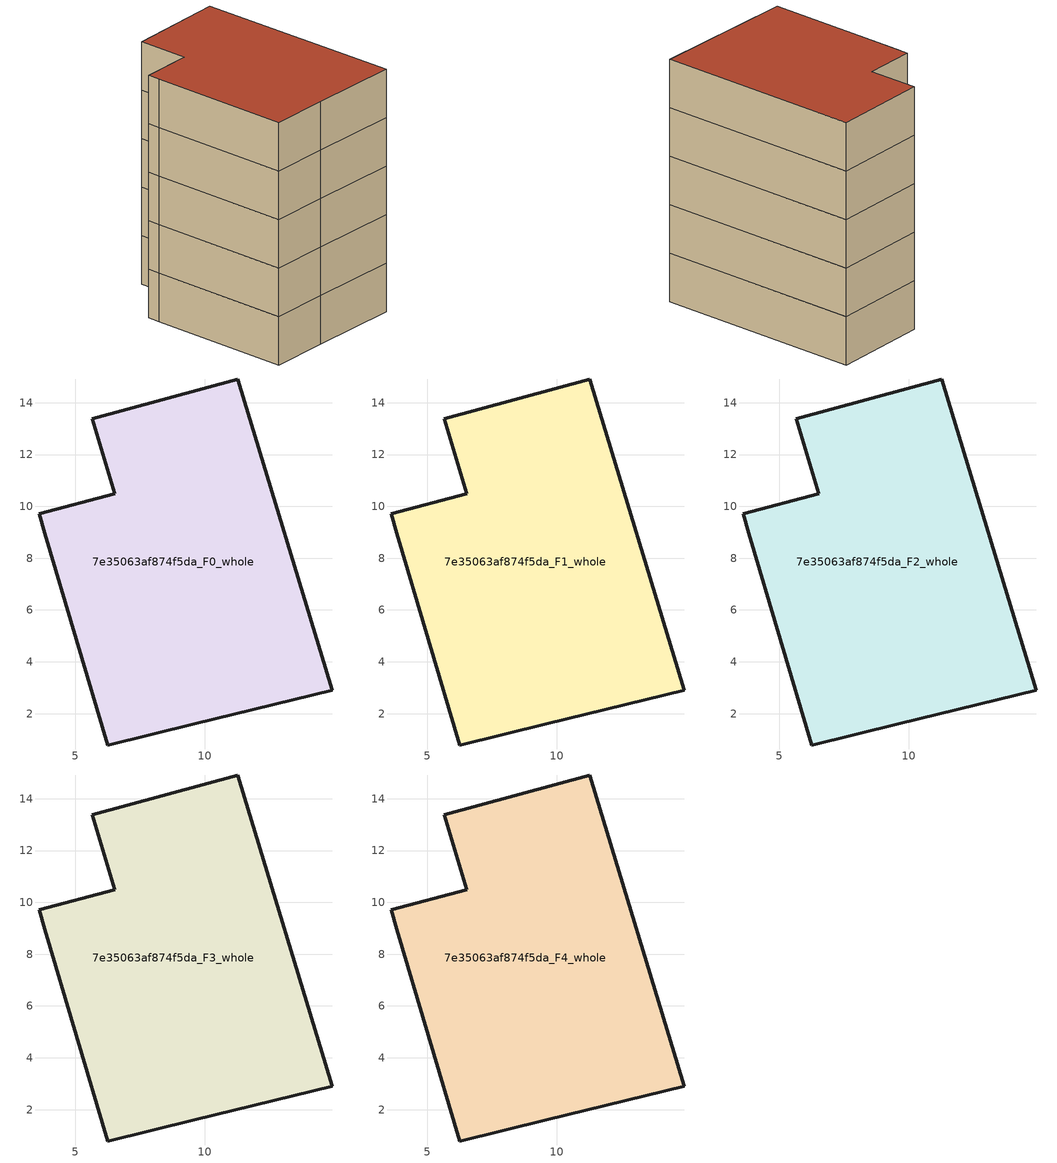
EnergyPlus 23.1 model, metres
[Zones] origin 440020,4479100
7e35063af874f5da_F0_whole
 floor ground (EU_floor_Construction): 11.28,14.91 14.92,2.9 9.61,1.61 6.26,0.79 3.84,8.96 3.62,9.71 6.53,10.48 5.66,13.37 z0
 wall outside (EU_wall_Construction): 6.26,0.79 9.61,1.61 14.92,2.9 11.28,14.91 5.66,13.37 6.53,10.48 3.62,9.71 3.84,8.96 6.26,0.79 z0:3
7e35063af874f5da_F1_whole
 floor to 7e35063af874f5da_F0_whole (EU_floor_Construction): 11.28,14.91 14.92,2.9 9.61,1.61 6.26,0.79 3.84,8.96 3.62,9.71 6.53,10.48 5.66,13.37 z3
 wall outside (EU_wall_Construction): 6.26,0.79 9.61,1.61 14.92,2.9 11.28,14.91 5.66,13.37 6.53,10.48 3.62,9.71 3.84,8.96 6.26,0.79 z3:6
7e35063af874f5da_F2_whole
 floor to 7e35063af874f5da_F1_whole (EU_floor_Construction): 11.28,14.91 14.92,2.9 9.61,1.61 6.26,0.79 3.84,8.96 3.62,9.71 6.53,10.48 5.66,13.37 z6
 wall outside (EU_wall_Construction): 6.26,0.79 9.61,1.61 14.92,2.9 11.28,14.91 5.66,13.37 6.53,10.48 3.62,9.71 3.84,8.96 6.26,0.79 z6:9
7e35063af874f5da_F3_whole
 floor to 7e35063af874f5da_F2_whole (EU_floor_Construction): 11.28,14.91 14.92,2.9 9.61,1.61 6.26,0.79 3.84,8.96 3.62,9.71 6.53,10.48 5.66,13.37 z9
 wall outside (EU_wall_Construction): 6.26,0.79 9.61,1.61 14.92,2.9 11.28,14.91 5.66,13.37 6.53,10.48 3.62,9.71 3.84,8.96 6.26,0.79 z9:12
7e35063af874f5da_F4_whole
 floor to 7e35063af874f5da_F3_whole (EU_floor_Construction): 11.28,14.91 14.92,2.9 9.61,1.61 6.26,0.79 3.84,8.96 3.62,9.71 6.53,10.48 5.66,13.37 z12
 wall outside (EU_wall_Construction): 6.26,0.79 9.61,1.61 14.92,2.9 11.28,14.91 5.66,13.37 6.53,10.48 3.62,9.71 3.84,8.96 6.26,0.79 z12:15
 roof outside (EU_roof_Construction): 14.92,2.9 11.28,14.91 5.66,13.37 6.53,10.48 3.62,9.71 3.84,8.96 6.26,0.79 9.61,1.61 z15
[Building]
EU S2 Campaign: North Axis=0; Terrain=City; Solar Distribution=FullExterior
[Site:Location]
Madrid: Latitude=40.5; Longitude=-3.5; Time Zone=1; Elevation=609
[SizingPeriod:WeatherFileDays]
AnnualSizingPeriod: Begin Month=1; Begin Day of Month=1; End Month=12; End Day of Month=31; Day of Week for Start Day=Monday; Use Weather File Daylight Saving Period=No; Use Weather File Rain and Snow Indicators=No
[MATERIAL]
EU_InternalMass_Material: Roughness=MediumRough; Thickness=0.1; Conductivity=1; Density=1800; Specific Heat=900; Thermal Absorptance=0.9; Solar Absorptance=0.7; Visible Absorptance=0.7
[MATERIAL:NOMASS] Roughness=MediumRough; Thermal Absorptance=0.9; Solar Absorptance=0.7; Visible Absorptance=0.7
Name | Thermal Resistance
EU_wall_NoMass; EU_roof_NoMass | 2.16768
EU_floor_NoMass | 1.14339
[CONSTRUCTION]
EU_wall_Construction: EU_wall_NoMass
EU_roof_Construction: EU_roof_NoMass
EU_floor_Construction: EU_floor_NoMass
EU_InternalMass_Construction: EU_InternalMass_Material
[ZONE] Type=1; Multiplier=1; Ceiling Height=autocalculate; Floor Area=autocalculate; Part of Total Floor Area=Yes
Name | Volume
7e35063af874f5da_F0_whole | 303.345
7e35063af874f5da_F1_whole; 7e35063af874f5da_F2_whole; 7e35063af874f5da_F3_whole; 7e35063af874f5da_F4_whole | 303.346
[INTERNALMASS] Construction=EU_InternalMass_Construction; Surface Area=101.115
Name | Zone or ZoneList
7e35063af874f5da_F0_whole_EU_InternalMass | 7e35063af874f5da_F0_whole
7e35063af874f5da_F1_whole_EU_InternalMass | 7e35063af874f5da_F1_whole
7e35063af874f5da_F2_whole_EU_InternalMass | 7e35063af874f5da_F2_whole
7e35063af874f5da_F3_whole_EU_InternalMass | 7e35063af874f5da_F3_whole
7e35063af874f5da_F4_whole_EU_InternalMass | 7e35063af874f5da_F4_whole
[OTHEREQUIPMENT] Fuel Type=Electricity; Design Level Calculation Method=Watts/Area; Power per Zone Floor Area=1; Fraction Latent=0; Fraction Radiant=0; Fraction Lost=0; Carbon Dioxide Generation Rate=0; EndUse Subcategory=EU_Step8_InternalGains
Name | Zone or ZoneList or Space or SpaceList | Schedule
EU_Step8_InternalGain_7e35063af874f5da_F0_whole_f000 | 7e35063af874f5da_F0_whole | EU_Step8_GainSchedule_7e35063af874f5da_F0_whole_f000
EU_Step8_InternalGain_7e35063af874f5da_F1_whole_f000 | 7e35063af874f5da_F1_whole | EU_Step8_GainSchedule_7e35063af874f5da_F1_whole_f000
EU_Step8_InternalGain_7e35063af874f5da_F2_whole_f000 | 7e35063af874f5da_F2_whole | EU_Step8_GainSchedule_7e35063af874f5da_F2_whole_f000
EU_Step8_InternalGain_7e35063af874f5da_F3_whole_f000 | 7e35063af874f5da_F3_whole | EU_Step8_GainSchedule_7e35063af874f5da_F3_whole_f000
EU_Step8_InternalGain_7e35063af874f5da_F4_whole_f000 | 7e35063af874f5da_F4_whole | EU_Step8_GainSchedule_7e35063af874f5da_F4_whole_f000
[ZONEVENTILATION:DESIGNFLOWRATE] Schedule=EU_AlwaysOn; Design Flow Rate Calculation Method=AirChanges/Hour; Air Changes per Hour=0.480546; Ventilation Type=Natural; Fan Pressure Rise=0; Fan Total Efficiency=1; Constant Term Coefficient=1; Temperature Term Coefficient=0; Velocity Term Coefficient=0; Velocity Squared Term Coefficient=0; Minimum Indoor Temperature=-100; Maximum Indoor Temperature=100; Delta Temperature=-100; Minimum Outdoor Temperature=-100; Maximum Outdoor Temperature=100; Maximum Wind Speed=40
Name | Zone or ZoneList or Space or SpaceList
EU_ConstantAir_7e35063af874f5da_F0_whole | 7e35063af874f5da_F0_whole
EU_ConstantAir_7e35063af874f5da_F1_whole | 7e35063af874f5da_F1_whole
EU_ConstantAir_7e35063af874f5da_F2_whole | 7e35063af874f5da_F2_whole
EU_ConstantAir_7e35063af874f5da_F3_whole | 7e35063af874f5da_F3_whole
EU_ConstantAir_7e35063af874f5da_F4_whole | 7e35063af874f5da_F4_whole
[HVACTEMPLATE:THERMOSTAT] Constant Heating Setpoint=20; Constant Cooling Setpoint=50
EU_HeatOnly_7e35063af874f5da_F0_whole; EU_HeatOnly_7e35063af874f5da_F1_whole; EU_HeatOnly_7e35063af874f5da_F2_whole; EU_HeatOnly_7e35063af874f5da_F3_whole; EU_HeatOnly_7e35063af874f5da_F4_whole
[HVACTEMPLATE:ZONE:IDEALLOADSAIRSYSTEM] System Availability Schedule=EU_AlwaysOn; Maximum Heating Supply Air Temperature=50; Minimum Cooling Supply Air Temperature=13; Maximum Heating Supply Air Humidity Ratio=0.0156; Minimum Cooling Supply Air Humidity Ratio=0.0077; Heating Limit=NoLimit; Cooling Limit=NoLimit; Heating Availability Schedule=EU_AlwaysOn; Cooling Availability Schedule=EU_CoolingOff; Dehumidification Control Type=ConstantSensibleHeatRatio; Cooling Sensible Heat Ratio=0.7; Dehumidification Setpoint=60; Humidification Control Type=None; Humidification Setpoint=30; Outdoor Air Method=None; Outdoor Air Flow Rate per Person=0.00944; Outdoor Air Flow Rate per Zone Floor Area=0; Outdoor Air Flow Rate per Zone=0; Demand Controlled Ventilation Type=None; Outdoor Air Economizer Type=NoEconomizer; Heat Recovery Type=None; Sensible Heat Recovery Effectiveness=0.7; Latent Heat Recovery Effectiveness=0.65
Name | Template Thermostat
7e35063af874f5da_F0_whole | EU_HeatOnly_7e35063af874f5da_F0_whole
7e35063af874f5da_F1_whole | EU_HeatOnly_7e35063af874f5da_F1_whole
7e35063af874f5da_F2_whole | EU_HeatOnly_7e35063af874f5da_F2_whole
7e35063af874f5da_F3_whole | EU_HeatOnly_7e35063af874f5da_F3_whole
7e35063af874f5da_F4_whole | EU_HeatOnly_7e35063af874f5da_F4_whole
[SIZING:ZONE] Zone Cooling Design Supply Air Temperature Input Method=SupplyAirTemperature; Zone Cooling Design Supply Air Temperature=13; Zone Heating Design Supply Air Temperature Input Method=SupplyAirTemperature; Zone Heating Design Supply Air Temperature=50; Zone Cooling Design Supply Air Humidity Ratio=0.008; Zone Heating Design Supply Air Humidity Ratio=0.008; Cooling Design Air Flow Method=DesignDay; Cooling Design Air Flow Rate=0; Cooling Minimum Air Flow per Zone Floor Area=0.000762; Cooling Minimum Air Flow=0; Cooling Minimum Air Flow Fraction=0.2; Heating Design Air Flow Method=DesignDay; Heating Design Air Flow Rate=0; Heating Maximum Air Flow per Zone Floor Area=0.002032; Heating Maximum Air Flow=0.141576; Heating Maximum Air Flow Fraction=0.3; Account for Dedicated Outdoor Air System=No; Dedicated Outdoor Air System Control Strategy=NeutralSupplyAir; Dedicated Outdoor Air Low Setpoint Temperature for Design=autosize; Dedicated Outdoor Air High Setpoint Temperature for Design=autosize; Zone Load Sizing Method=Sensible Load Only No Latent Load; Zone Latent Cooling Design Supply Air Humidity Ratio Input Method=HumidityRatioDifference; Zone Cooling Design Supply Air Humidity Ratio Difference=0.005; Zone Latent Heating Design Supply Air Humidity Ratio Input Method=HumidityRatioDifference; Zone Humidification Design Supply Air Humidity Ratio Difference=0.005
7e35063af874f5da_F0_whole; 7e35063af874f5da_F1_whole; 7e35063af874f5da_F2_whole; 7e35063af874f5da_F3_whole; 7e35063af874f5da_F4_whole
[SCHEDULE:CONSTANT]
Name | Hourly Value
EU_AlwaysOn | 1
EU_CoolingOff | 0
[SCHEDULE:FILE] Column Number=1; Rows to Skip at Top=0; Number of Hours of Data=8760; Column Separator=Comma; Interpolate to Timestep=No; Minutes per Item=60; Adjust Schedule for Daylight Savings=Yes
Name | File
EU_Step8_GainSchedule_7e35063af874f5da_F0_whole_f000 | C:\Users\o_iseri\Desktop\OpenUBEM\openubem\outputs\eu_evidence\EU-11\ES-MAD-BERRUGUETE\idfs\7e35063af874f5da\7e35063af874f5da_F0_whole_f000_gain.csv
EU_Step8_GainSchedule_7e35063af874f5da_F1_whole_f000 | C:\Users\o_iseri\Desktop\OpenUBEM\openubem\outputs\eu_evidence\EU-11\ES-MAD-BERRUGUETE\idfs\7e35063af874f5da\7e35063af874f5da_F1_whole_f000_gain.csv
EU_Step8_GainSchedule_7e35063af874f5da_F2_whole_f000 | C:\Users\o_iseri\Desktop\OpenUBEM\openubem\outputs\eu_evidence\EU-11\ES-MAD-BERRUGUETE\idfs\7e35063af874f5da\7e35063af874f5da_F2_whole_f000_gain.csv
EU_Step8_GainSchedule_7e35063af874f5da_F3_whole_f000 | C:\Users\o_iseri\Desktop\OpenUBEM\openubem\outputs\eu_evidence\EU-11\ES-MAD-BERRUGUETE\idfs\7e35063af874f5da\7e35063af874f5da_F3_whole_f000_gain.csv
EU_Step8_GainSchedule_7e35063af874f5da_F4_whole_f000 | C:\Users\o_iseri\Desktop\OpenUBEM\openubem\outputs\eu_evidence\EU-11\ES-MAD-BERRUGUETE\idfs\7e35063af874f5da\7e35063af874f5da_F4_whole_f000_gain.csv
